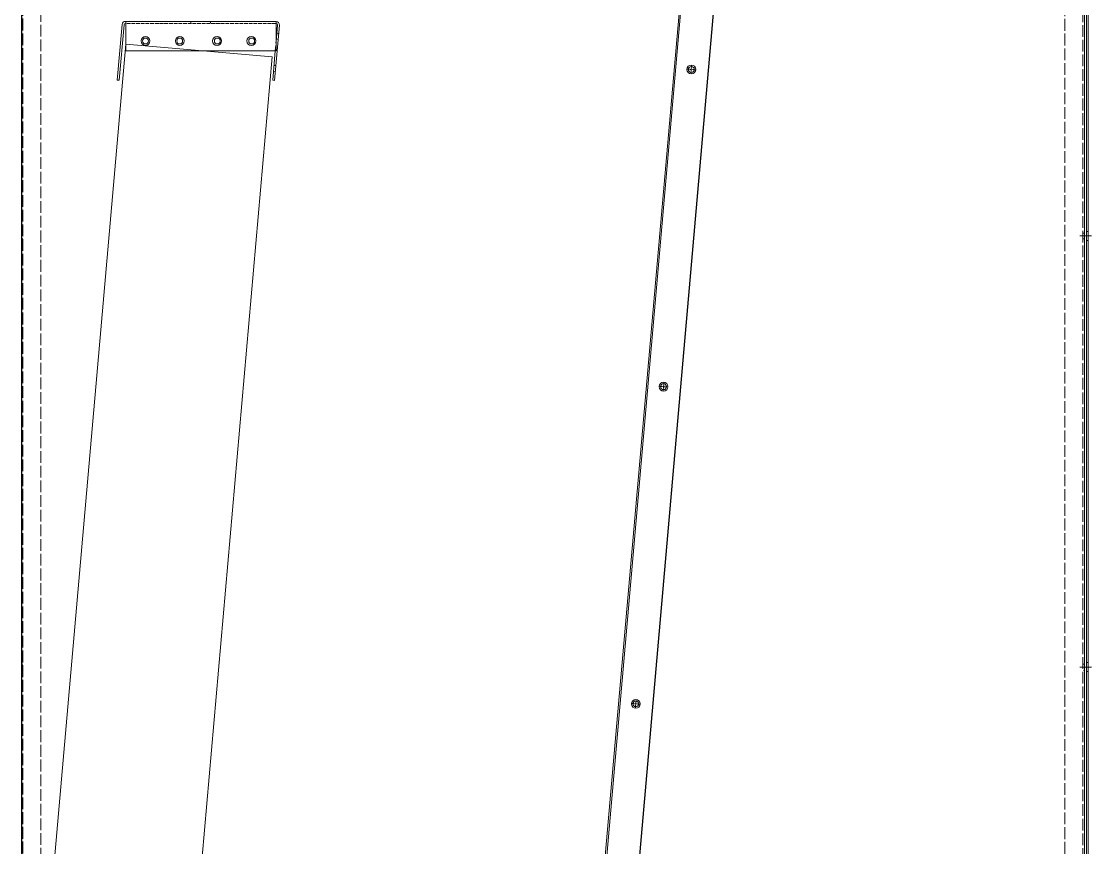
# Model space of a CAD drawing. Header units: millimetres. Extents: x 7627 to 39890, y 4589 to 27403.
# Drawn here: x 21973 to 23065, y 13361 to 14205 of the extents above; entities that cross this region are included whole.
import ezdxf

# ---------------------------------------------------------------- set-up
doc = ezdxf.new("R2010")
doc.units = ezdxf.units.MM
doc.linetypes.add('DASHDOT', pattern=[18.5, 12, -3, 0.5, -3])
doc.linetypes.add('DASHED', pattern=[15, 12, -3])

# ---------------------------------------------------------------- blocks, each defined once
blk = doc.blocks.new('A$C7B6532BF')
at = {"color": 5, "lineweight": 5}
blk.add_line((239.1, 2732.8), (0, 0), dxfattribs=at)
blk = doc.blocks.new('A$C493D0A01')
at = {"lineweight": 5}
blk.add_blockref('A$C7B6532BF', (0, 0), dxfattribs=at)
blk = doc.blocks.new('A$C5DDF0D69')
at = {"color": 7, "lineweight": 13, "ltscale": 0.118431}
for p, q in [((0, 0.3), (5, 57)), ((2, 0.2), (6.9, 56.8))]:
    blk.add_line(p, q, dxfattribs=at)
at = {"color": 7, "lineweight": 13, "ltscale": 0.000626001}
for p, q in [((8.7, 60.2), (8.4, 60.2)), ((8.7, 58.2), (8.4, 58.2))]:
    blk.add_line(p, q, dxfattribs=at)
at = {"color": 7, "lineweight": 13, "ltscale": 0.31935}
for p, q in [((162, 60.2), (8.7, 60.2)), ((162, 30.2), (8.7, 30.2))]:
    blk.add_line(p, q, dxfattribs=at)
at = {"color": 7, "linetype": 'DASHED', "lineweight": 13, "ltscale": 0.004167}
for p, q in [((8.7, 58.2), (8.7, 60.2)), ((75, 60.2), (75, 58.2)), ((75, 60.2), (75, 58.2)), ((75, 60.2), (75, 58.2)), ((75, 60.2), (75, 58.2)), ((75, 60.2), (75, 58.2)), ((75, 60.2), (75, 58.2)), ((75, 60.2), (75, 58.2)), ((75, 60.2), (75, 58.2)), ((75, 60.2), (75, 58.2)), ((75, 60.2), (75, 58.2)), ((75, 60.2), (75, 58.2)), ((95, 60.2), (95, 58.2)), ((95, 60.2), (95, 58.2)), ((95, 60.2), (95, 58.2)), ((95, 60.2), (95, 58.2)), ((95, 60.2), (95, 58.2)), ((95, 60.2), (95, 58.2)), ((95, 60.2), (95, 58.2)), ((95, 60.2), (95, 58.2)), ((95, 60.2), (95, 58.2)), ((95, 60.2), (95, 58.2)), ((95, 60.2), (95, 58.2)), ((162, 58.2), (162, 60.2)), ((164.8, 47.9), (162.8, 48.1)), ((164.8, 47.9), (162.8, 48.1)), ((164.8, 47.9), (162.8, 48.1)), ((164.8, 47.9), (162.8, 48.1)), ((164.8, 47.9), (162.8, 48.1)), ((164.8, 47.9), (162.8, 48.1)), ((164.8, 47.9), (162.8, 48.1)), ((164.8, 47.9), (162.8, 48.1)), ((164.8, 47.9), (162.8, 48.1)), ((164.8, 47.9), (162.8, 48.1)), ((164.8, 47.9), (162.8, 48.1)), ((164.3, 41.9), (162.3, 42.1)), ((164.3, 41.9), (162.3, 42.1)), ((164.3, 41.9), (162.3, 42.1)), ((164.3, 41.9), (162.3, 42.1)), ((164.3, 41.9), (162.3, 42.1)), ((164.3, 41.9), (162.3, 42.1)), ((164.3, 41.9), (162.3, 42.1)), ((164.3, 41.9), (162.3, 42.1)), ((164.3, 41.9), (162.3, 42.1)), ((164.3, 41.9), (162.3, 42.1)), ((164.3, 41.9), (162.3, 42.1)), ((161.9, 15), (159.9, 15.2)), ((161.9, 15), (159.9, 15.2)), ((161.4, 9), (159.4, 9.2)), ((161.4, 9), (159.4, 9.2))]:
    blk.add_line(p, q, dxfattribs=at)
at = {"color": 7, "lineweight": 13, "ltscale": 0.007292}
for p, q in [((8.7, 56.7), (8.7, 60.2)), ((162, 56.7), (162, 60.2))]:
    blk.add_line(p, q, dxfattribs=at)
at = {"color": 7, "linetype": 'DASHED', "lineweight": 13, "ltscale": 0.31935}
blk.add_line((162, 58.2), (8.7, 58.2), dxfattribs=at)
at = {"color": 7, "lineweight": 13, "ltscale": 0.003125}
blk.add_line((8.7, 58.2), (8.7, 56.7), dxfattribs=at)
at = {"color": 7, "lineweight": 13, "ltscale": 0.055208}
for p, q in [((8.7, 56.7), (8.7, 30.2)), ((8.7, 30.2), (8.7, 56.7)), ((162, 30.2), (162, 56.7))]:
    blk.add_line(p, q, dxfattribs=at)
at = {"color": 7, "lineweight": 13, "ltscale": 0.117885}
blk.add_line((160.6, 0), (165.5, 56.4), dxfattribs=at)
at = {"color": 7, "linetype": 'DASHED', "lineweight": 13, "ltscale": 0.003125}
blk.add_line((162, 58.2), (162, 56.7), dxfattribs=at)
at = {"color": 7, "linetype": 'DASHED', "lineweight": 13, "ltscale": 0.055208}
blk.add_line((162, 56.7), (162, 30.2), dxfattribs=at)
at = {"color": 7, "lineweight": 13, "ltscale": 0.035719}
blk.add_line((162, 39.5), (163.5, 56.5), dxfattribs=at)
at = {"color": 7, "linetype": 'DASHED', "lineweight": 13, "ltscale": 0.019427}
blk.add_line((161.2, 30.2), (162, 39.5), dxfattribs=at)
at = {"color": 7, "lineweight": 13, "ltscale": 0.317661}
blk.add_line((161.2, 30.2), (8.7, 30.2), dxfattribs=at)
at = {"color": 7, "lineweight": 13, "ltscale": 0.062739}
blk.add_line((158.6, 0.2), (161.2, 30.2), dxfattribs=at)
at = {"color": 7, "linetype": 'DASHED', "lineweight": 13, "ltscale": 0.001689}
blk.add_line((162, 30.2), (161.2, 30.2), dxfattribs=at)
at = {"color": 7, "lineweight": 13, "ltscale": 0.004167}
for p, q in [((2, 0.2), (0, 0.3)), ((160.6, 0), (158.6, 0.2))]:
    blk.add_line(p, q, dxfattribs=at)
at = {"color": 7, "lineweight": 13}
for centre in [(28.7, 40.2), (63.7, 40.2), (102.1, 40.2), (137.1, 40.2)]:
    blk.add_circle(centre, 3, dxfattribs=at)
for centre, radius, start, end in [((8.4, 56.7), 3.5, 90, 175), ((8.4, 56.7), 1.5, 90, 175), ((162, 56.7), 3.5, 355, 90), ((162, 56.7), 1.5, 355, 90)]:
    blk.add_arc(centre, radius, start, end, dxfattribs=at)
blk = doc.blocks.new('A$C7AF137E1')
at = {"color": 7, "lineweight": 13}
for p, q in [((2700, 35), (0, 35)), ((2700, 33.4), (0, 33.4)), ((2700, 0), (0, 0))]:
    blk.add_line(p, q, dxfattribs=at)
at = {"color": 7, "linetype": 'DASHDOT', "lineweight": 13, "ltscale": 0.0195}
for p, q in [((703.9, 17.5), (696.1, 17.5)), ((700, 21.4), (700, 13.6)), ((1028.9, 17.5), (1021.1, 17.5)), ((1025, 21.4), (1025, 13.6)), ((1353.9, 17.5), (1346.1, 17.5)), ((1350, 21.4), (1350, 13.6))]:
    blk.add_line(p, q, dxfattribs=at)
at = {"color": 7, "lineweight": 13}
for centre in [(700, 17.5), (1025, 17.5), (1350, 17.5)]:
    blk.add_circle(centre, 3, dxfattribs=at)
blk = doc.blocks.new('A$C586E2F7A')
at = {"color": 7, "lineweight": 15}
for p, q in [((0, 2306), (0, 0)), ((1.6, 2306), (1.6, 0)), ((1.6, 937.5), (0, 937.5)), ((1.6, 928.5), (0, 928.5)), ((1.6, 497.5), (0, 497.5)), ((1.6, 488.5), (0, 488.5))]:
    blk.add_line(p, q, dxfattribs=at)
blk = doc.blocks.new('1')
at = {"ltscale": 500}
blk.add_line((21972.6, 15750.7), (21972.6, 12550.7), dxfattribs=at)
at = {"color": 7, "lineweight": 13}
for p, q in [((21972.6, 13055.5), (21972.6, 15355.9)), ((23057.6, 15355.9), (23057.6, 13055.5))]:
    blk.add_line(p, q, dxfattribs=at)
at = {"color": 7, "linetype": 'DASHED', "lineweight": 13}
for p, q in [((21974.2, 13055.5), (21974.2, 15355.9)), ((21992.6, 15356.2), (21992.6, 13055.2)), ((23037.6, 13055.2), (23037.6, 15356.2)), ((23056, 15355.9), (23056, 13055.5))]:
    blk.add_line(p, q, dxfattribs=at)
at = {"color": 7, "linetype": 'DASHED', "lineweight": 13, "ltscale": 0.005}
for p, q in [((21974.2, 13988.7), (21972.6, 13988.7)), ((21974.2, 13982.7), (21972.6, 13982.7)), ((23057.6, 13988.7), (23056, 13988.7)), ((23057.6, 13982.7), (23056, 13982.7)), ((21974.2, 13548.7), (21972.6, 13548.7)), ((23057.6, 13548.7), (23056, 13548.7)), ((21974.2, 13542.7), (21972.6, 13542.7)), ((23057.6, 13542.7), (23056, 13542.7))]:
    blk.add_line(p, q, dxfattribs=at)
at = {"color": 1, "lineweight": 5}
for p, q in [((23052.8, 13985.7), (23064.8, 13985.7)), ((23052.8, 13545.7), (23064.8, 13545.7))]:
    blk.add_line(p, q, dxfattribs=at)
at = {"color": 5, "lineweight": 5}
blk.add_lwpolyline([(21981.6, 13065.8), (22131, 13052.7), (22228.6, 14168.4), (22079.2, 14181.5)], close=True, dxfattribs=at)
at = {"color": 1, "lineweight": 13}
for centre in [(22099.3, 14184.7), (22134.3, 14184.7), (22172.3, 14184.7), (22207.3, 14184.7)]:
    blk.add_circle(centre, 4.5, dxfattribs=at)
at = {"color": 7, "lineweight": 13}
for centre in [(22656.3, 14155.7), (22628, 13831.9), (22599.7, 13508.1)]:
    blk.add_circle(centre, 4.5, dxfattribs=at)
at = {"lineweight": 5}
for name, p in [('A$C493D0A01', (22556.1, 12810.7)), ('A$C586E2F7A', (23059.6, 13052.7)), ('A$C5DDF0D69', (22070.5, 14144.5))]:
    blk.add_blockref(name, p, dxfattribs=at)
at = {"lineweight": 5, "rotation": 85.0001035662264}
blk.add_blockref('A$C7AF137E1', (22556.1, 12809.3), dxfattribs=at)

msp = doc.modelspace()

# ---------------------------------------------------------------- block references
msp.add_blockref('1', (0, 0))

doc.saveas('drawing.dxf')
